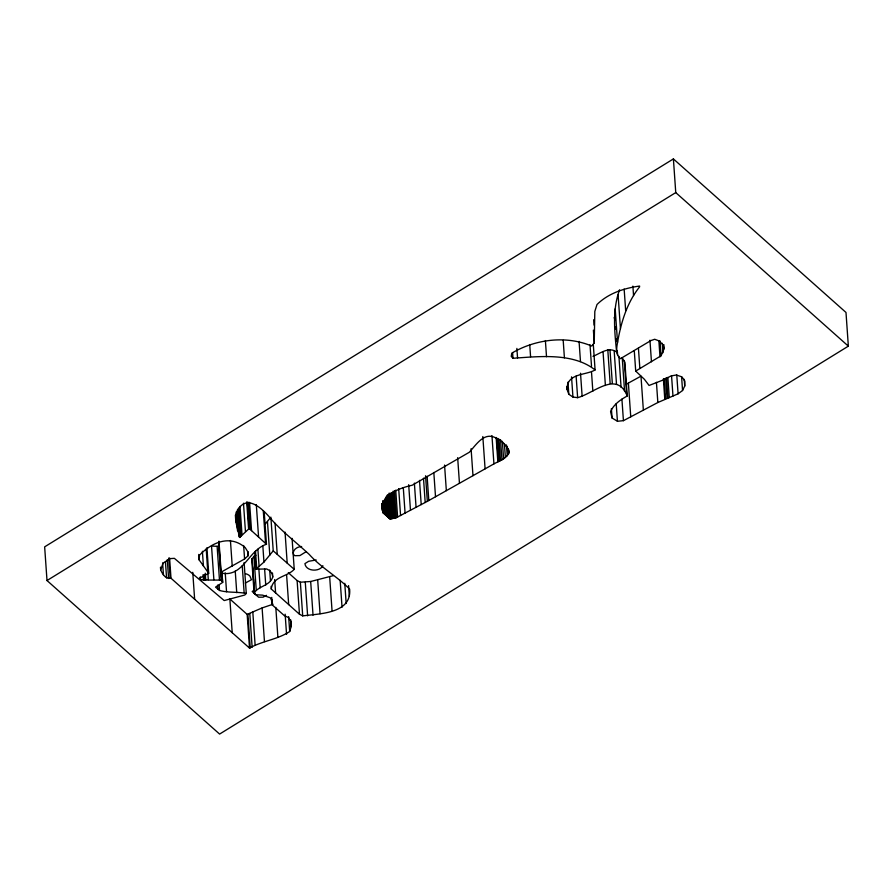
<?xml version="1.0" encoding="UTF-8"?>
<svg xmlns="http://www.w3.org/2000/svg" width="893" height="893" viewBox="0 0 893 893"><rect width="100%" height="100%" fill="white"/><g stroke="black" fill="none" stroke-linecap="round" stroke-linejoin="round"><path stroke-width="1.34" d="M635.704 371.075L661.077 355.76L664.146 348.65L662.718 344.452L658.934 340.847L654.692 339.262L650.885 340.579L620.434 358.685C615.534 354.677 616.483 347.991 617.543 342.477C620.992 322.697 626.841 302.894 639.533 286.943L639.611 286.05C624.107 288.205 608.356 293.284 597.004 304.513L594.816 311.411L594.247 343.068L591.679 346.026C566.05 335.255 535.354 339.228 511.778 353.148L511.231 356.396L513.006 358.283C539.461 356.43 573.139 352.534 595.084 369.948C585.417 375.64 567.022 372.85 566.977 389.259L568.819 394.26L572.949 397.05L577.637 397.664C594.102 393.266 616.762 370.171 627.254 395.967C620.501 399.751 613.792 404.239 610.578 411.606L612.051 417.991L617.431 421.262L623.426 420.67L657.84 402.52L678.088 393.813L682.553 390.509L684.719 386.044L684.831 381.065L681.939 376.891L676.336 375.004L671.023 375.931L664.515 379.48L649.066 385.463L644.4 379.302L635.704 371.075L634.287 350.871M271.081 586.321L271.271 589.012L299.468 614.228L302.716 615.891C319.895 613.625 351.909 613.58 349.632 589.101C337.331 576.554 321.246 567.848 309.268 554.453C296.8 542.922 283.204 532.518 271.796 519.893C263.033 508.999 245.329 491.407 236.299 513.241L235.841 521.825L239.603 537.463L249.169 528.522L247.372 502.915M509.088 452.639C507.715 446.846 502.982 441.209 497.178 438.742C484.732 430.593 476.538 444.379 469.294 452.282L412.22 485.223C399.149 488.103 377.973 495.704 383.03 512.772L389.951 518.922L396.269 517.717L427.345 501.353L493.929 463.88C499.332 460.81 506.454 458.902 509.088 452.639L508.91 449.949M271.74 597.406L272.376 605.019L284.287 615.578L288.551 617.61L290.839 621.282L291.163 626.607L289.7 631.518C278.013 639.388 262.129 640.984 249.515 648.084L171.009 578.24C165.73 579.524 162.37 574.054 160.662 569.834L163.028 563.215L169.983 558.627L174.358 558.337L224.188 600.554L244.749 595.028L246.278 593.477C237.627 591.646 228.24 592.941 219.511 590.463L215.548 587.125L222.681 582.392L221.151 580.093L203.492 580.037L200.49 579.579L199.172 578.363L208.705 573.295L199.094 559.833L199.541 555.167C211.842 542.33 230.07 534.405 245.195 547.576L247.908 551.93L248.187 555.68L244.582 558.973L221.14 572.134L220.917 572.982C243.197 578.028 248.131 550.133 266.471 544.25L264.216 511.912M616.55 351.128C614.451 330.6 612.33 309.592 619.575 289.767M272.209 604.137L272.22 599.862M271.271 589.012C272.666 576.398 287.289 576.967 294.232 569.332L292.067 538.345M322.898 565.738C319.56 572.212 305.83 571.52 304.926 563.628L308.621 561.295L316.211 559.989M272.41 602.552L270.479 597.864L262.598 595.14L255.934 594.771L254.103 593.086L251.748 559.398L253.902 556.361L255.867 555.256M254.103 593.086C258.445 585.864 269.865 585.931 272.756 577.034L272.477 572.993M264.942 524.437L270.869 517.17L273.225 550.847L263.96 562.065L255.923 569.176L254.695 551.662M306.143 551.695L299.903 555.58L294.723 555.703C291.52 553.727 294.043 549.273 296.643 547.989A8.74 6.407 -4 0 1 301.644 546.538M266.538 595.341L263.111 597.16L258.602 597.216L252.194 591.512L254.159 590.106M673.4 158.921L44.65 546.851L47.005 580.539L219.6 734.079L848.35 346.149L845.995 312.461L673.4 158.921L675.755 192.598L848.35 346.149M47.005 580.539L675.755 192.598M232.213 632.69L229.858 599.002L247.16 614.395L262.107 607.921L273.091 604.215M625.948 384.414L640.984 376.165L643.34 409.854M592.997 356.352C600.609 353.282 609.863 345.602 617.588 352.914M245.318 583.051L251.446 579.736L249.928 576.085A9.298 6.809 -4 0 0 245.642 573.741M288.283 572.692L297.112 580.55L300.361 582.203L310.675 581.499L333.435 575.628M255.923 569.176L266.672 568.964L269.92 570.716L272.131 573.819L272.756 577.034M219.421 547.23L218.796 546.416L211.529 546.047L213.885 579.724M273.225 550.847L294.232 569.332M249.169 528.522L266.471 544.25M251.748 559.398L252.194 560.067M627.254 395.967L624.899 362.279L622.231 357.747L624.587 391.435M614.194 317.439L614.864 320.018M684.239 379.302L684.719 386.044M681.605 377.036L682.553 390.509M676.771 374.948L678.088 393.813M671.558 375.853L672.976 396.068M667.852 377.348L669.27 397.564M666.479 377.873L667.886 398.077M663.856 344.609L664.146 348.65M665.642 378.152L667.06 398.356M662.305 343.303L662.974 352.735M664.169 378.643L665.575 398.858M663.376 378.911L664.783 399.126M660.05 340.936L661.077 355.76M658.867 340.679L659.994 356.843M656.433 382.316L657.84 402.52M649.948 340.222L651.455 361.777M638.439 348.281L639.857 368.485M632.88 286.117L633.55 295.55M624.151 289.075L625.669 310.63M628.393 383.13L630.748 416.808M624.319 361.096L626.674 394.773M618.09 294.902L620.445 328.579M618.916 356.34L621.093 387.339M621.919 399.104L623.426 420.67M615.188 308.799L617.543 342.477M615.567 326.693L615.757 329.394M616.416 338.827L616.605 341.517M617.264 350.949L617.543 354.99M614.161 350.703L616.516 384.392M616.203 403.748L617.431 421.262M609.975 349.743L612.33 383.421M607.787 349.688L610.142 383.376M611.392 408.559L612.051 417.991M603.043 351.797L605.398 385.486M593.678 319.727L594.057 325.119M593.399 330.142L594.247 343.068M593.298 344.341L595.084 369.948M590.016 344.81L591.523 366.364M591.523 372.314L592.84 391.167M579.066 341.349L580.483 361.565M580.517 373.241L582.124 396.146M576.13 376.109L577.637 397.664M571.531 376.846L572.949 397.05M567.97 382.126L568.819 394.26M566.798 386.557L566.977 389.259M563.193 340.322L564.409 357.836M545.389 340.546L546.516 356.709M529.728 344.542L530.576 356.675M516.88 348.404L517.549 357.836M512.627 352.891L513.006 358.283M508.128 448.666L508.508 454.057M507.358 446.444L507.548 449.134M506.465 444.937L507.224 455.709M504.422 443.966L505.371 457.439M502.357 441.309L503.585 458.823M500.538 439.68L501.955 459.895M499.008 439.122L500.515 460.676M497.714 438.318L499.31 461.223M496.809 438.653L498.406 461.558M496.14 437.481L497.836 461.726M491.943 435.583L493.929 463.88M482.823 436.521L485.089 468.858M471.091 448.721L472.977 475.668M457.662 457.685L459.449 483.292M444.558 465.063L446.344 490.659M433.819 472.509L435.516 496.754M427.122 476.282L428.819 500.538M425.548 475.757L427.345 501.353M423.494 478.246L425.191 502.502M419.509 480.367L421.206 504.612M414.374 483.091L416.071 507.336M408.681 484.709L410.467 510.305M403.279 487.567L405.076 513.162M398.68 488.594L400.566 515.54M395.733 490.134L397.619 517.08M394.382 490.77L396.269 517.717M393.099 491.217L394.985 518.163M391.938 492.88L393.724 518.476M390.754 493.092L392.54 518.688M389.716 493.226L391.502 518.822M388.901 493.293L390.688 518.889M388.254 494.666L389.951 518.922M387.986 495.682L389.582 518.587M387.562 495.314L389.169 518.219M387.283 495.057L388.879 517.962M386.892 495.983L388.399 517.538M386.178 496.608L387.584 516.813M385.307 498.361L386.535 515.875M384.358 500.047L385.396 514.87M383.488 501.799L384.336 513.921M382.628 500.783L383.499 513.174M382.472 504.679L383.03 512.772M382.07 503.44L382.684 511.789M381.903 503.652L382.371 510.383M348.571 585.596L349.319 596.379M344.765 583.296L346.171 603.501M340.155 580.294L342.041 607.24M329.673 576.867L332.029 610.544M317.696 580.037L320.051 613.714M310.675 581.499L313.03 615.188M305.272 582.18L307.627 615.857M300.361 582.203L302.716 615.891M297.112 580.55L299.468 614.228M285.034 532.094L287.2 563.081M290.694 619.865L291.163 626.607M286.608 574.992L288.685 604.628M288.662 616.706L289.7 631.518M285.146 614.183L286.553 634.398M275.055 523.209L277.221 554.196M274.664 579.524L275.602 592.997M275.803 607.43L277.879 637.077M267.453 521.467L269.809 555.156M272.008 599.638L272.376 605.019M269.708 570.125L270.467 580.908M263.279 510.751L265.534 543.078M264.607 568.886L265.746 585.049M262.832 545.902L263.96 562.065M256.313 504.545L258.568 536.883M262.107 607.921L264.462 641.609M257.887 549.24L259.115 566.754M258.858 568.964L260.176 587.817M255.51 551.048L256.738 568.562M253.902 556.361L256.258 590.05M249.571 502.346L251.547 530.632M248.299 502.469L250.174 529.415M252.139 558.516L254.494 592.204M252.663 566.798L253.132 573.54M253.512 578.932L254.081 587.014M254.36 591.054L254.55 593.745M247.796 502.022L249.683 528.969M246.702 501.877L248.589 528.823M252.786 611.75L255.141 645.427M247.908 551.64L248.187 555.68M243.476 503.205L245.452 531.491M249.783 613.536L252.139 647.224M243.644 545.5L244.582 558.973M247.886 614.261L250.241 647.938M244.113 562.49L246.278 593.477M240.027 506.409L242.003 534.706M247.16 614.395L249.515 648.084M238.844 508.061L240.82 536.358M242.237 565.716L244.124 592.662M238.152 508.831L240.128 537.128M237.717 510.517L239.603 537.463M237.382 509.847L239.268 536.793M236.21 511.99L237.527 530.844M235.372 515.082L235.841 521.825M235.239 571.085L236.745 592.639M230.427 540.488L232.225 566.084M225.226 572.86L226.543 591.724M222.011 572.96L222.681 582.392M221.911 572.525L222.569 581.957M218.975 541.147L221.14 572.134M221.207 572.826L221.777 580.908M218.752 541.995L220.917 572.982M218.796 546.416L221.151 580.093M217.111 546.27L219.466 579.959M219.131 585.071L219.511 590.463M217.602 585.138L217.881 589.179M206.919 547.688L208.705 573.295M206.205 548.871L208.292 579.68M205.245 573.206L205.725 579.948M204.318 574.679L204.698 580.07M202.387 551.249L203.425 566.073M203.113 574.645L203.492 580.037M198.726 554.441L199.094 559.833M200.3 576.878L200.49 579.579M192.754 572.324L194.641 599.27M169.592 558.036L171.009 578.24M168.766 558.002L170.183 578.217M167.292 559.576L168.61 578.441M165.439 561.697L166.567 577.86M162.626 563.003L163.475 575.125M160.472 567.144L160.662 569.834"/></g></svg>
